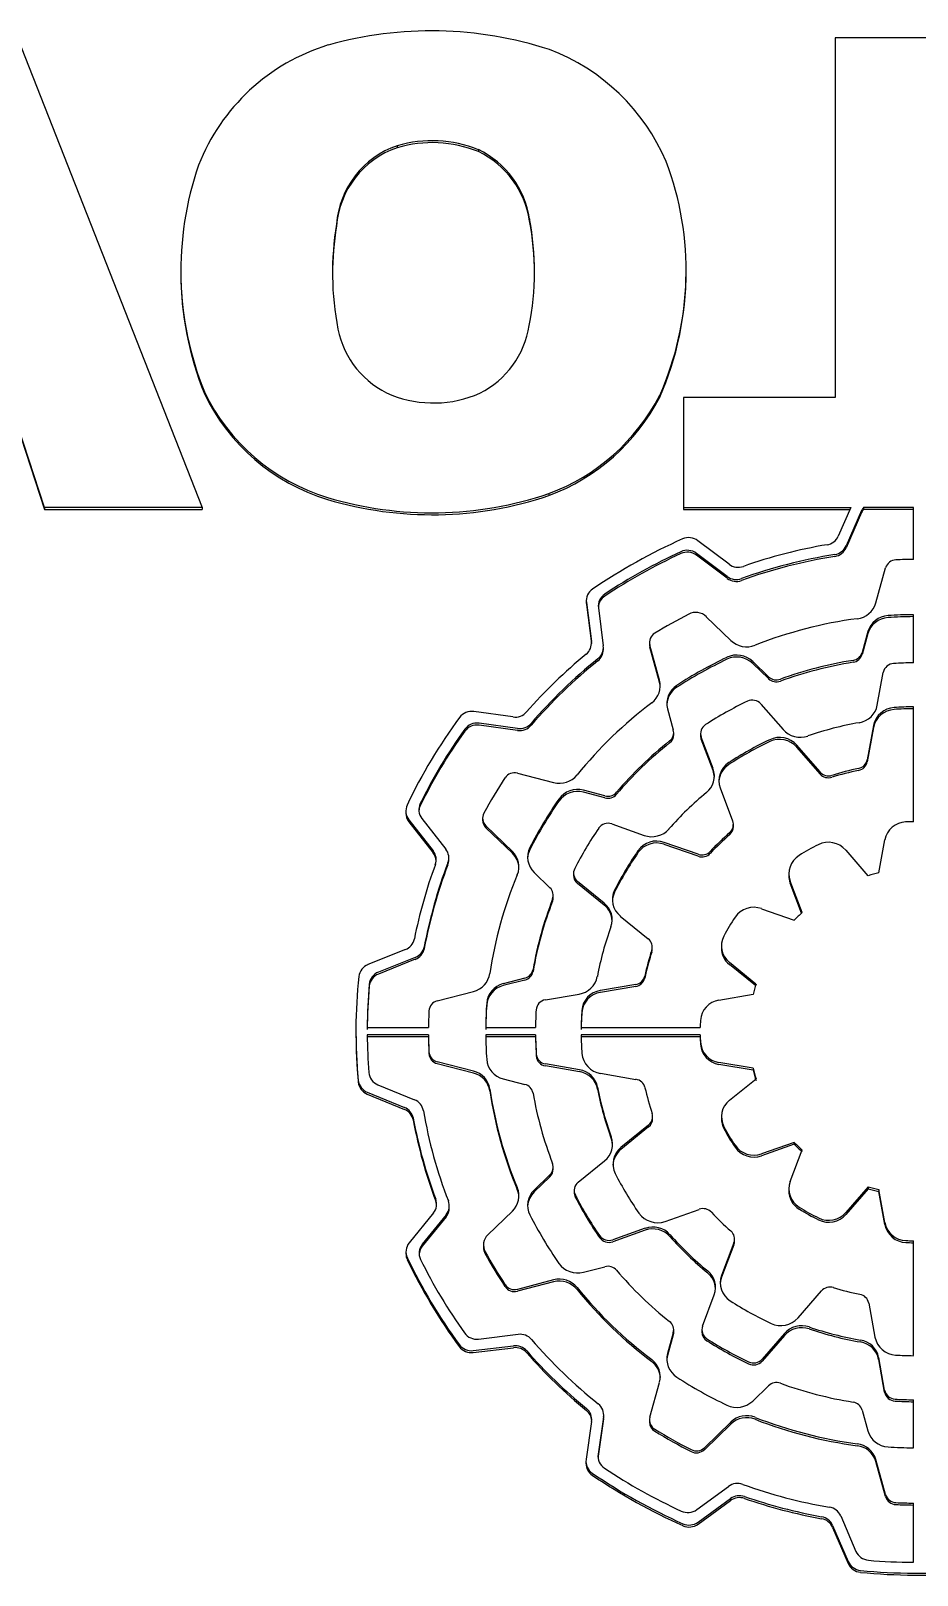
# Model space of a CAD drawing. Header units: millimetres. Extents: x 160 to 8396, y -16 to 5840.
# Drawn here: x 4474.36 to 4486.2, y 5194.22 to 5214.86 of the extents above; entities that cross this region are included whole.
import ezdxf

# ---------------------------------------------------------------- set-up
doc = ezdxf.new("R2010")
doc.units = ezdxf.units.MM
doc.header["$LTSCALE"] = 20

msp = doc.modelspace()

# ---------------------------------------------------------------- linework, layer by layer
at = {"color": 7, "linetype": 'Continuous', "lineweight": 25}
for p, q in [((4474.178, 5214.768), (4476.65, 5208.489)), ((4485.109, 5214.768), (4485.109, 5209.957)), ((4487.135, 5214.768), (4485.109, 5214.768)), ((4479.256, 5213.323), (4479.256, 5213.297)), ((4480.34, 5213.271), (4480.34, 5213.245)), ((4474.54, 5208.489), (4473.063, 5213.007)), ((4473.063, 5212.981), (4474.54, 5208.463)), ((4478.444, 5212.274), (4478.444, 5212.248)), ((4481.023, 5212.345), (4481.023, 5212.32)), ((4476.363, 5211.651), (4476.363, 5211.626)), ((4483.116, 5211.629), (4483.116, 5211.654)), ((4476.678, 5210.033), (4476.678, 5210.007)), ((4482.763, 5209.987), (4482.763, 5209.961)), ((4483.083, 5209.957), (4483.083, 5208.489)), ((4485.109, 5209.957), (4483.083, 5209.957)), ((4481.283, 5208.674), (4481.283, 5208.648)), ((4474.54, 5208.489), (4474.54, 5208.463)), ((4476.65, 5208.489), (4474.54, 5208.489)), ((4476.65, 5208.489), (4476.65, 5208.463)), ((4483.083, 5208.489), (4485.318, 5208.489)), ((4483.083, 5208.489), (4483.083, 5208.463)), ((4485.318, 5208.489), (4485.149, 5208.105)), ((4486.153, 5208.489), (4485.488, 5208.489)), ((4485.488, 5208.489), (4485.488, 5208.463)), ((4486.153, 5207.794), (4486.153, 5208.489)), ((4474.54, 5208.463), (4476.65, 5208.463)), ((4483.083, 5208.463), (4485.307, 5208.463)), ((4485.462, 5208.447), (4485.255, 5207.976)), ((4485.462, 5208.421), (4485.255, 5207.95)), ((4486.153, 5208.463), (4485.488, 5208.463)), ((4483.663, 5207.566), (4483.254, 5207.875)), ((4483.663, 5207.541), (4483.254, 5207.849)), ((4483.69, 5207.73), (4483.274, 5208.044)), ((4485.652, 5207.213), (4485.782, 5207.681)), ((4481.782, 5207.239), (4481.782, 5207.214)), ((4481.782, 5207.214), (4481.784, 5207.19)), ((4481.784, 5207.216), (4481.85, 5206.697)), ((4481.784, 5207.19), (4481.85, 5206.671)), ((4481.944, 5207.147), (4482.009, 5206.637)), ((4483.386, 5207.028), (4483.714, 5206.711)), ((4486.153, 5206.412), (4486.153, 5207.055)), ((4485.545, 5206.828), (4485.468, 5206.55)), ((4481.851, 5206.661), (4481.85, 5206.671)), ((4482.01, 5206.587), (4482.01, 5206.613)), ((4482.627, 5206.685), (4482.627, 5206.659)), ((4482.762, 5206.18), (4482.632, 5206.647)), ((4482.762, 5206.154), (4482.632, 5206.621)), ((4485.545, 5206.802), (4485.468, 5206.524)), ((4484.217, 5206.226), (4484.006, 5206.429)), ((4484.217, 5206.2), (4484.006, 5206.403)), ((4485.671, 5205.846), (4485.751, 5206.284)), ((4482.868, 5205.795), (4482.945, 5205.517)), ((4484.116, 5205.861), (4484.412, 5205.521)), ((4486.153, 5204.287), (4486.153, 5205.823)), ((4480.802, 5205.689), (4480.279, 5205.76)), ((4480.864, 5205.534), (4480.349, 5205.604)), ((4480.864, 5205.508), (4480.349, 5205.578)), ((4482.951, 5205.453), (4482.951, 5205.479)), ((4483.309, 5205.465), (4483.309, 5205.439)), ((4483.476, 5204.997), (4483.318, 5205.416)), ((4483.476, 5204.971), (4483.318, 5205.39)), ((4485.622, 5205.574), (4485.538, 5205.116)), ((4485.622, 5205.549), (4485.538, 5205.09)), ((4484.906, 5204.952), (4484.595, 5205.31)), ((4484.906, 5204.927), (4484.595, 5205.284)), ((4480.861, 5204.936), (4481.345, 5204.811)), ((4482.031, 5204.633), (4481.743, 5204.708)), ((4482.031, 5204.607), (4481.743, 5204.682)), ((4483.573, 5204.739), (4483.738, 5204.299)), ((4479.37, 5204.43), (4479.37, 5204.404)), ((4479.41, 5204.313), (4479.736, 5203.896)), ((4479.41, 5204.288), (4479.736, 5203.87)), ((4479.584, 5204.331), (4479.905, 5203.92)), ((4480.396, 5204.335), (4480.396, 5204.309)), ((4480.794, 5203.891), (4480.44, 5204.233)), ((4480.794, 5203.865), (4480.44, 5204.207)), ((4482.124, 5204.257), (4482.555, 5204.105)), ((4483.747, 5204.224), (4483.747, 5204.25)), ((4483.276, 5203.852), (4482.824, 5204.01)), ((4483.276, 5203.826), (4482.824, 5203.985)), ((4485.69, 5203.602), (4485.771, 5204.045)), ((4479.945, 5203.778), (4479.945, 5203.804)), ((4485.249, 5203.908), (4485.547, 5203.565)), ((4481.086, 5203.609), (4481.297, 5203.405)), ((4481.612, 5203.598), (4481.612, 5203.572)), ((4484.489, 5203.593), (4484.489, 5203.568)), ((4482.021, 5203.199), (4481.666, 5203.487)), ((4482.021, 5203.174), (4481.666, 5203.461)), ((4484.666, 5203.073), (4484.507, 5203.494)), ((4484.658, 5203.066), (4484.507, 5203.468)), ((4481.341, 5203.277), (4481.341, 5203.303)), ((4484.125, 5203.125), (4484.561, 5202.972)), ((4482.237, 5203.024), (4482.609, 5202.722)), ((4479.364, 5202.577), (4478.864, 5202.377)), ((4482.663, 5202.585), (4482.663, 5202.611)), ((4483.587, 5202.627), (4483.587, 5202.602)), ((4479.496, 5202.473), (4479.005, 5202.277)), ((4479.496, 5202.448), (4479.005, 5202.251)), ((4484.05, 5202.117), (4483.694, 5202.405)), ((4484.044, 5202.096), (4483.694, 5202.38)), ((4480.961, 5202.197), (4480.673, 5202.122)), ((4480.961, 5202.171), (4480.673, 5202.096)), ((4482.442, 5202.111), (4481.97, 5202.031)), ((4482.442, 5202.085), (4481.97, 5202.005)), ((4479.791, 5201.894), (4480.275, 5202.019)), ((4481.236, 5201.906), (4481.687, 5201.982)), ((4483.555, 5201.902), (4484.012, 5201.98)), ((4478.703, 5201.486), (4478.703, 5201.46)), ((4478.854, 5201.535), (4479.674, 5201.535)), ((4480.439, 5201.535), (4481.104, 5201.535)), ((4481.714, 5201.535), (4483.304, 5201.535)), ((4479.674, 5201.438), (4478.854, 5201.438)), ((4479.674, 5201.412), (4478.854, 5201.412)), ((4479.674, 5201.438), (4479.674, 5201.412)), ((4481.104, 5201.438), (4480.439, 5201.438)), ((4481.104, 5201.412), (4480.439, 5201.412)), ((4481.104, 5201.438), (4481.104, 5201.412)), ((4483.304, 5201.438), (4481.714, 5201.438)), ((4483.304, 5201.412), (4481.714, 5201.412)), ((4483.304, 5201.438), (4483.304, 5201.412)), ((4480.275, 5200.954), (4479.791, 5201.079)), ((4480.275, 5200.928), (4479.791, 5201.053)), ((4481.69, 5200.972), (4481.237, 5201.049)), ((4484.013, 5200.991), (4483.555, 5201.069)), ((4484.013, 5200.965), (4483.555, 5201.043)), ((4480.673, 5200.851), (4480.961, 5200.776)), ((4481.69, 5200.946), (4481.237, 5201.024)), ((4481.971, 5200.924), (4482.446, 5200.843)), ((4483.696, 5200.564), (4484.051, 5200.852)), ((4484.013, 5200.991), (4484.013, 5200.965)), ((4478.855, 5200.671), (4479.351, 5200.468)), ((4478.855, 5200.645), (4479.351, 5200.442)), ((4478.997, 5200.771), (4479.485, 5200.57)), ((4482.615, 5200.233), (4482.245, 5199.933)), ((4482.669, 5200.318), (4482.669, 5200.344)), ((4483.589, 5200.342), (4483.589, 5200.317)), ((4482.615, 5200.207), (4482.245, 5199.907)), ((4484.561, 5200.001), (4484.125, 5199.848)), ((4484.561, 5199.975), (4484.125, 5199.822)), ((4484.507, 5199.478), (4484.666, 5199.9)), ((4484.561, 5200.001), (4484.561, 5199.975)), ((4481.341, 5199.644), (4481.341, 5199.67)), ((4481.674, 5199.47), (4482.027, 5199.756)), ((4481.297, 5199.567), (4481.086, 5199.364)), ((4481.297, 5199.541), (4481.086, 5199.338)), ((4485.55, 5199.407), (4485.252, 5199.063)), ((4485.55, 5199.407), (4485.55, 5199.381)), ((4481.62, 5199.359), (4481.62, 5199.333)), ((4484.489, 5199.379), (4484.489, 5199.353)), ((4485.55, 5199.381), (4485.252, 5199.037)), ((4485.773, 5198.928), (4485.693, 5199.37)), ((4485.693, 5199.37), (4485.693, 5199.344)), ((4485.773, 5198.902), (4485.693, 5199.344)), ((4479.739, 5199.058), (4479.415, 5198.657)), ((4479.909, 5199.033), (4479.589, 5198.638)), ((4479.909, 5199.007), (4479.589, 5198.612)), ((4479.951, 5199.126), (4479.951, 5199.152)), ((4480.466, 5198.765), (4480.794, 5199.082)), ((4482.836, 5198.945), (4483.291, 5199.105)), ((4482.569, 5198.852), (4482.135, 5198.699)), ((4482.569, 5198.826), (4482.135, 5198.673)), ((4480.407, 5198.628), (4480.407, 5198.603)), ((4483.755, 5198.659), (4483.59, 5198.223)), ((4483.755, 5198.633), (4483.59, 5198.197)), ((4483.764, 5198.683), (4483.764, 5198.708)), ((4486.153, 5197.15), (4486.153, 5198.686)), ((4479.372, 5198.538), (4479.372, 5198.512)), ((4481.345, 5198.162), (4480.861, 5198.036)), ((4481.743, 5198.265), (4482.031, 5198.339)), ((4481.345, 5198.136), (4480.861, 5198.011)), ((4483.335, 5197.546), (4483.492, 5197.962)), ((4484.612, 5197.655), (4484.924, 5198.015)), ((4485.557, 5197.853), (4485.64, 5197.397)), ((4480.343, 5197.372), (4480.871, 5197.435)), ((4482.945, 5197.456), (4482.868, 5197.178)), ((4482.945, 5197.43), (4482.868, 5197.152)), ((4482.951, 5197.468), (4482.951, 5197.494)), ((4483.326, 5197.496), (4483.326, 5197.47)), ((4484.43, 5197.446), (4484.132, 5197.103)), ((4484.43, 5197.42), (4484.132, 5197.078)), ((4480.272, 5197.218), (4480.809, 5197.281)), ((4480.272, 5197.192), (4480.809, 5197.255)), ((4485.769, 5196.688), (4485.69, 5197.123)), ((4485.769, 5196.662), (4485.69, 5197.098)), ((4482.632, 5196.326), (4482.762, 5196.793)), ((4484.006, 5196.543), (4484.217, 5196.747)), ((4486.153, 5195.918), (4486.153, 5196.56)), ((4482.013, 5196.329), (4481.941, 5195.831)), ((4482.013, 5196.303), (4481.941, 5195.806)), ((4482.015, 5196.33), (4482.015, 5196.356)), ((4482.627, 5196.288), (4482.627, 5196.262)), ((4485.468, 5196.423), (4485.545, 5196.145)), ((4481.853, 5196.269), (4481.779, 5195.764)), ((4483.714, 5196.261), (4483.36, 5195.919)), ((4483.714, 5196.236), (4483.36, 5195.893)), ((4481.777, 5195.737), (4481.777, 5195.711)), ((4481.941, 5195.806), (4481.939, 5195.792)), ((4485.782, 5195.292), (4485.652, 5195.76)), ((4485.782, 5195.266), (4485.652, 5195.734)), ((4483.258, 5195.093), (4483.683, 5195.402)), ((4483.277, 5194.924), (4483.709, 5195.239)), ((4483.277, 5194.899), (4483.709, 5195.213)), ((4486.153, 5194.387), (4486.153, 5195.179)), ((4485.074, 5194.88), (4485.281, 5194.397)), ((4485.074, 5194.854), (4485.281, 5194.371)), ((4485.182, 5195.008), (4485.385, 5194.533))]:
    msp.add_line(p, q, dxfattribs=at)
at = {"color": 7, "linetype": 'Continuous', "lineweight": 25, "flags": 128}
for points in [[(4482.627, 5206.659), (4482.628, 5206.644), (4482.632, 5206.621)], [(4482.771, 5206.092), (4482.77, 5206.112), (4482.762, 5206.154)], [(4482.134, 5199.965), (4482.129, 5200.007), (4482.117, 5200.05)], [(4483.59, 5198.197), (4483.577, 5198.15), (4483.572, 5198.11)], [(4482.945, 5197.43), (4482.95, 5197.451), (4482.951, 5197.468)], [(4482.868, 5197.152), (4482.86, 5197.108), (4482.858, 5197.09)], [(4482.013, 5196.303), (4482.015, 5196.327), (4482.015, 5196.33)]]:
    msp.add_lwpolyline(points, dxfattribs=at)
at = {"color": 7, "linetype": 'Continuous', "lineweight": 25}
for centre, radius, start, end in [((4479.13, 5212.074), 2.716, 107.0541, 158.649), ((4479.711, 5209.731), 5.128, 72.0801, 105.5864), ((4480.318, 5212.038), 2.749, 22.9756, 69.3121), ((4479.647, 5212.182), 1.207, 108.9219, 175.6076), ((4479.647, 5212.156), 1.207, 108.9219, 175.6076), ((4479.723, 5211.752), 1.639, 67.9173, 106.5661), ((4479.723, 5211.726), 1.639, 67.9173, 106.5661), ((4479.809, 5212.164), 1.228, 8.5186, 64.3827), ((4479.809, 5212.138), 1.228, 8.5186, 64.3827), ((4480.678, 5211.651), 4.315, 160.9087, 202.0315), ((4479.005, 5211.654), 4.112, 336.0844, 20.7574), ((4482.322, 5211.625), 3.932, 170.4937, 191.0202), ((4482.323, 5211.599), 3.933, 170.4938, 179.9984), ((4477.348, 5211.64), 3.742, 348.8956, 10.8601), ((4477.347, 5211.614), 3.744, 0.0025, 10.8588), ((4480.685, 5211.627), 4.322, 180.0199, 202.0164), ((4478.998, 5211.63), 4.118, 336.0988, 359.9795), ((4479.65, 5211.105), 1.209, 191.0276, 247.2549), ((4479.797, 5211.119), 1.239, 297.0563, 350.7441), ((4479.113, 5211.208), 2.704, 205.7555, 252.9826), ((4479.113, 5211.182), 2.704, 205.7555, 252.9826), ((4479.74, 5211.428), 1.543, 248.8063, 293.7129), ((4480.329, 5211.24), 2.737, 290.3973, 332.7734), ((4480.329, 5211.214), 2.737, 290.3973, 332.7734), ((4479.721, 5213.293), 4.876, 253.317, 288.6848), ((4479.721, 5213.267), 4.876, 253.317, 288.6848), ((4485.638, 5208.37), 0.192, 141.5183, 156.2495), ((4485.638, 5208.344), 0.192, 141.5183, 156.2495), ((4486.141, 5201.15), 7.569, 113.9563, 124.3786), ((4483.151, 5207.879), 0.206, 53.1934, 113.972), ((4484.968, 5208.186), 0.199, 279.387, 335.8164), ((4486.142, 5201.156), 7.418, 114.6736, 123.6759), ((4486.142, 5201.13), 7.418, 114.6736, 123.6759), ((4483.131, 5207.71), 0.206, 53.1932, 114.6779), ((4483.131, 5207.684), 0.206, 53.1932, 114.6779), ((4486.196, 5201.069), 6.878, 99.1349, 109.8826), ((4486.196, 5201.06), 7.033, 99.7879, 109.2162), ((4485.074, 5208.057), 0.199, 278.7318, 335.8066), ((4485.074, 5208.031), 0.199, 278.7318, 335.8066), ((4483.813, 5207.895), 0.206, 233.1871, 289.2694), ((4486.196, 5201.044), 6.878, 99.1349, 109.8826), ((4485.925, 5207.639), 0.149, 91.7819, 163.7734), ((4486.203, 5201.034), 6.76, 90.4237, 92.4019), ((4483.787, 5207.731), 0.206, 233.1885, 289.9342), ((4483.787, 5207.705), 0.206, 233.1885, 289.9342), ((4481.973, 5207.239), 0.191, 123.915, 186.9239), ((4482.133, 5207.17), 0.191, 123.1947, 186.9126), ((4482.134, 5207.144), 0.191, 123.256, 175.7909), ((4486.148, 5201.194), 6.589, 117.0517, 121.5907), ((4483.245, 5206.88), 0.205, 46.3659, 117.0769), ((4485.367, 5207.295), 0.297, 277.135, 343.8709), ((4485.831, 5206.745), 0.298, 93.1252, 163.798), ((4486.203, 5201.088), 5.967, 90.4799, 93.7339), ((4486.203, 5201.062), 5.967, 90.4799, 93.7339), ((4486.197, 5201.128), 5.927, 97.6911, 111.3537), ((4485.831, 5206.719), 0.298, 93.1252, 163.798), ((4481.661, 5206.674), 0.19, 308.9225, 6.9971), ((4481.82, 5206.614), 0.19, 308.2459, 6.9878), ((4482.77, 5206.684), 0.143, 120.9692, 195.1576), ((4483.926, 5206.934), 0.308, 226.3532, 291.4603), ((4486.042, 5201.319), 6.728, 129.2951, 138.7555), ((4486.045, 5201.323), 6.581, 128.6247, 139.4405), ((4486.045, 5201.297), 6.581, 128.6247, 139.4405), ((4481.82, 5206.588), 0.19, 308.2776, 359.7908), ((4486.155, 5201.227), 5.819, 115.3754, 122.9448), ((4486.155, 5201.201), 5.819, 115.3754, 122.9448), ((4483.794, 5206.207), 0.308, 46.3635, 115.4282), ((4483.794, 5206.181), 0.308, 46.3635, 115.4282), ((4486.198, 5201.162), 5.35, 99.1375, 109.9107), ((4486.198, 5201.136), 5.35, 99.1375, 109.9107), ((4485.326, 5206.591), 0.148, 278.5911, 343.8972), ((4485.326, 5206.565), 0.148, 278.5911, 343.8972), ((4485.897, 5206.255), 0.148, 92.6933, 168.8655), ((4486.203, 5201.133), 5.279, 90.5425, 93.4081), ((4484.323, 5206.337), 0.154, 226.348, 290.0263), ((4484.323, 5206.311), 0.154, 226.348, 290.0263), ((4482.487, 5206.105), 0.284, 306.5109, 15.2475), ((4483.144, 5205.869), 0.285, 122.3604, 195.1812), ((4483.145, 5205.842), 0.287, 122.4546, 177.1391), ((4486.068, 5201.346), 5.671, 126.9835, 141.0305), ((4486.161, 5201.257), 5.147, 115.6298, 122.759), ((4484.001, 5205.76), 0.153, 41.466, 115.7357), ((4485.382, 5205.902), 0.295, 279.2927, 348.996), ((4485.912, 5205.517), 0.296, 93.0749, 168.8732), ((4485.912, 5205.491), 0.296, 93.0749, 168.8732), ((4486.203, 5201.176), 4.648, 90.6162, 93.786), ((4486.203, 5201.15), 4.648, 90.6162, 93.786), ((4485.878, 5201.422), 7.188, 143.6673, 154.551), ((4480.251, 5205.559), 0.203, 81.9793, 143.2204), ((4480.321, 5205.403), 0.203, 81.9689, 143.9415), ((4480.321, 5205.377), 0.203, 81.9689, 143.9415), ((4480.831, 5205.89), 0.204, 262.0465, 318.4), ((4480.892, 5205.736), 0.204, 262.0378, 319.0736), ((4480.892, 5205.71), 0.204, 262.0378, 319.0736), ((4483.451, 5205.465), 0.142, 122.1239, 200.3592), ((4486.199, 5201.216), 4.462, 99.9266, 109.039), ((4485.885, 5201.423), 7.044, 144.4084, 153.8238), ((4485.885, 5201.397), 7.044, 144.4084, 153.8238), ((4482.808, 5205.479), 0.142, 308.0238, 15.2694), ((4482.808, 5205.454), 0.143, 308.0861, 359.8277), ((4483.449, 5205.439), 0.14, 180.0094, 200.681), ((4486.166, 5201.285), 4.531, 115.2362, 123.1699), ((4484.365, 5205.106), 0.307, 41.465, 115.3483), ((4484.365, 5205.081), 0.307, 41.465, 115.3483), ((4484.642, 5205.723), 0.307, 221.4366, 289.2176), ((4486.081, 5201.359), 5.119, 128.4728, 139.5412), ((4486.081, 5201.333), 5.119, 128.4728, 139.5412), ((4486.166, 5201.259), 4.531, 115.2362, 123.1699), ((4483.21, 5204.897), 0.284, 308.9789, 20.4647), ((4483.213, 5204.872), 0.281, 2.6574, 20.6763), ((4483.84, 5204.838), 0.285, 122.5466, 200.3663), ((4483.842, 5204.81), 0.288, 122.7746, 177.0357), ((4486.199, 5201.254), 3.825, 101.727, 107.2266), ((4486.199, 5201.228), 3.825, 101.727, 107.2266), ((4485.393, 5205.144), 0.147, 281.1152, 349.0312), ((4485.393, 5205.118), 0.147, 281.1152, 349.0312), ((4485.92, 5201.43), 6.258, 146.6036, 151.6391), ((4480.822, 5204.789), 0.152, 75.1742, 146.0135), ((4481.423, 5205.107), 0.306, 255.2577, 320.5913), ((4485.02, 5205.054), 0.153, 221.4263, 287.4152), ((4485.02, 5205.028), 0.153, 221.4263, 287.4152), ((4485.953, 5201.437), 5.525, 145.2015, 153.0373), ((4485.953, 5201.411), 5.525, 145.2015, 153.0373), ((4481.665, 5204.413), 0.305, 75.1958, 144.649), ((4481.665, 5204.387), 0.305, 75.1958, 144.649), ((4482.07, 5204.781), 0.153, 255.2775, 319.1226), ((4482.07, 5204.755), 0.153, 255.2775, 319.1226), ((4486.1, 5201.381), 4.268, 129.4481, 138.8352), ((4479.558, 5204.43), 0.188, 154.5606, 218.1987), ((4479.559, 5204.404), 0.189, 180.111, 218.1008), ((4479.732, 5204.447), 0.188, 153.821, 218.1993), ((4479.732, 5204.421), 0.188, 153.7914, 175.9962), ((4480.538, 5204.335), 0.141, 151.6714, 226.3983), ((4480.539, 5204.31), 0.143, 180.1978, 226.224), ((4485.981, 5201.443), 4.886, 145.6411, 152.9897), ((4482.072, 5204.113), 0.153, 70.3647, 145.0355), ((4482.658, 5204.394), 0.307, 250.4624, 318.3959), ((4486.115, 5201.396), 3.658, 131.3376, 137.0035), ((4483.606, 5204.25), 0.142, 310.9021, 20.4904), ((4483.605, 5204.225), 0.143, 311.0476, 359.796), ((4486.062, 5203.987), 0.297, 92.1941, 168.8555), ((4486.203, 5201.286), 3.002, 90.9542, 92.9139), ((4481.281, 5203.814), 0.283, 153.0953, 226.3961), ((4482.722, 5203.723), 0.306, 70.3713, 144.6662), ((4482.722, 5203.697), 0.306, 70.3713, 144.6662), ((4486.115, 5201.37), 3.658, 131.3376, 137.0035), ((4486.179, 5201.356), 2.927, 116.2947, 122.06), ((4485.019, 5203.705), 0.307, 41.4686, 116.3883), ((4485.802, 5201.478), 6.289, 158.9523, 169.5575), ((4479.588, 5203.78), 0.188, 339.6977, 38.1935), ((4479.587, 5203.753), 0.189, 4.0747, 38.0825), ((4479.757, 5203.804), 0.188, 338.9994, 38.1944), ((4479.757, 5203.778), 0.187, 338.9302, 359.983), ((4480.599, 5203.686), 0.283, 337.3511, 46.3849), ((4480.597, 5203.659), 0.285, 2.7958, 46.2471), ((4481.28, 5203.788), 0.282, 152.9904, 177.3201), ((4486.007, 5201.448), 4.301, 145.261, 153.4368), ((4486.007, 5201.422), 4.301, 145.261, 153.4368), ((4483.328, 5203.996), 0.153, 250.4856, 316.5923), ((4483.328, 5203.97), 0.153, 250.4856, 316.5923), ((4484.774, 5203.593), 0.285, 121.4048, 200.3469), ((4485.793, 5201.478), 6.43, 159.643, 168.8663), ((4485.802, 5201.452), 6.289, 158.9523, 169.5575), ((4485.857, 5201.48), 5.419, 157.2313, 171.7358), ((4481.754, 5203.598), 0.142, 153.1094, 231.4966), ((4481.755, 5203.573), 0.143, 180.2135, 231.3247), ((4484.769, 5203.568), 0.281, 180.0092, 200.6813), ((4486.201, 5201.346), 2.314, 102.7437, 106.4119), ((4481.199, 5203.303), 0.141, 338.8895, 46.379), ((4482.414, 5203.246), 0.283, 153.5641, 231.4951), ((4482.412, 5203.22), 0.282, 153.3897, 177.3427), ((4485.89, 5201.48), 4.891, 158.7628, 170.2008), ((4485.89, 5201.454), 4.891, 158.7628, 170.2008), ((4481.2, 5203.277), 0.14, 338.739, 359.9855), ((4481.844, 5202.978), 0.284, 340.1305, 51.4632), ((4481.842, 5202.95), 0.286, 2.8641, 51.289), ((4484.022, 5202.838), 0.305, 70.3571, 145.4981), ((4486.077, 5201.461), 2.779, 146.1174, 152.1597), ((4486.15, 5201.431), 2.213, 132.1235, 135.8907), ((4479.293, 5202.759), 0.195, 291.35, 348.4415), ((4485.941, 5201.482), 4.078, 159.9282, 169.6057), ((4482.521, 5202.611), 0.142, 342.119, 51.4511), ((4483.871, 5202.627), 0.283, 152.2651, 231.4996), ((4479.426, 5202.655), 0.195, 291.3389, 349.1283), ((4479.426, 5202.629), 0.195, 291.3389, 349.1283), ((4485.978, 5201.482), 3.495, 161.9044, 167.7457), ((4485.978, 5201.456), 3.495, 161.9044, 167.7457), ((4482.523, 5202.585), 0.14, 341.8857, 359.9938), ((4483.873, 5202.603), 0.286, 180.2107, 231.3278), ((4478.935, 5202.196), 0.194, 111.2715, 173.5178), ((4479.075, 5202.096), 0.194, 111.2601, 174.2523), ((4480.926, 5202.339), 0.147, 283.924, 349.6339), ((4480.926, 5202.313), 0.147, 283.924, 349.6339), ((4485.702, 5201.486), 6.999, 173.9968, 185.3673), ((4485.713, 5201.486), 6.86, 174.7378, 179.5962), ((4485.713, 5201.46), 6.86, 174.7378, 179.5962), ((4479.075, 5202.07), 0.194, 111.2601, 174.2523), ((4480.204, 5202.304), 0.293, 283.8975, 351.1564), ((4480.743, 5201.838), 0.293, 103.8213, 175.3583), ((4480.743, 5201.812), 0.293, 103.8213, 175.3583), ((4481.64, 5202.274), 0.295, 279.0236, 348.949), ((4482.419, 5202.257), 0.148, 279.0585, 347.1093), ((4482.419, 5202.231), 0.148, 279.0585, 347.1093), ((4486.068, 5201.484), 2.114, 162.5689, 166.4361), ((4479.825, 5201.752), 0.146, 103.7957, 176.7707), ((4485.818, 5201.486), 5.38, 175.9986, 179.4854), ((4481.258, 5201.761), 0.147, 98.8896, 175.8181), ((4482.015, 5201.741), 0.294, 98.8973, 175.4575), ((4482.015, 5201.715), 0.294, 98.8973, 175.4575), ((4483.6, 5201.612), 0.293, 98.8829, 176.1751), ((4485.766, 5201.486), 6.093, 177.4257, 179.5458), ((4485.818, 5201.46), 5.38, 175.9986, 179.4854), ((4485.862, 5201.486), 4.759, 176.567, 179.4184), ((4485.903, 5201.486), 4.19, 176.2025, 179.3393), ((4485.903, 5201.46), 4.19, 176.2025, 179.3393), ((4485.703, 5201.461), 6.999, 180.0003, 185.3672), ((4486.01, 5201.486), 2.706, 176.9294, 178.9772), ((4485.713, 5201.486), 6.859, 180.4037, 184.6248), ((4485.766, 5201.486), 6.093, 180.4542, 182.5743), ((4485.766, 5201.46), 6.093, 180.4542, 182.5743), ((4485.818, 5201.486), 5.38, 180.5146, 184.0014), ((4485.863, 5201.486), 4.759, 180.5816, 183.6524), ((4485.863, 5201.46), 4.759, 180.5816, 183.6524), ((4485.903, 5201.486), 4.19, 180.6607, 184.0572), ((4486.01, 5201.486), 2.706, 181.0228, 183.1228), ((4486.01, 5201.46), 2.706, 181.0228, 183.1228), ((4483.6, 5201.359), 0.293, 183.8762, 261.1163), ((4483.6, 5201.333), 0.293, 183.8762, 261.1163), ((4479.825, 5201.221), 0.146, 183.2278, 256.2039), ((4479.825, 5201.195), 0.146, 183.2278, 256.2039), ((4480.743, 5201.135), 0.293, 184.6424, 256.1776), ((4481.259, 5201.194), 0.147, 184.3982, 261.1054), ((4481.259, 5201.169), 0.147, 184.3982, 261.1054), ((4482.017, 5201.214), 0.294, 184.8003, 261.0976), ((4478.927, 5200.851), 0.194, 185.8423, 248.2419), ((4479.069, 5200.951), 0.194, 185.1075, 248.2541), ((4480.204, 5200.669), 0.293, 8.8461, 76.1027), ((4480.204, 5200.643), 0.293, 8.8461, 76.1027), ((4481.644, 5200.681), 0.295, 11.2911, 80.9717), ((4481.644, 5200.655), 0.295, 11.2911, 80.9717), ((4482.423, 5200.698), 0.148, 13.1796, 80.9355), ((4486.068, 5201.489), 2.115, 193.6277, 197.5226), ((4486.068, 5201.463), 2.115, 193.6277, 197.5226), ((4478.927, 5200.826), 0.194, 185.8423, 248.2419), ((4485.857, 5201.493), 5.419, 188.2641, 202.7686), ((4485.857, 5201.467), 5.419, 188.2641, 202.7686), ((4480.926, 5200.634), 0.147, 10.3681, 76.0752), ((4485.89, 5201.492), 4.891, 189.7992, 201.2372), ((4485.942, 5201.491), 4.079, 190.6365, 200.3121), ((4485.942, 5201.466), 4.079, 190.6365, 200.3121), ((4485.979, 5201.491), 3.496, 192.5479, 198.3879), ((4479.279, 5200.287), 0.195, 10.9124, 68.1655), ((4479.279, 5200.261), 0.195, 10.9124, 68.1655), ((4479.413, 5200.39), 0.195, 10.2227, 68.175), ((4485.801, 5201.494), 6.288, 189.7963, 201.2075), ((4483.872, 5200.343), 0.283, 128.4999, 207.8114), ((4485.791, 5201.494), 6.429, 190.4894, 200.5001), ((4485.791, 5201.468), 6.429, 190.4894, 200.5001), ((4482.527, 5200.344), 0.142, 308.5474, 18.1786), ((4482.526, 5200.318), 0.143, 308.7053, 359.7564), ((4483.871, 5200.317), 0.282, 180.0387, 207.9771), ((4486.077, 5201.511), 2.779, 207.9144, 213.8825), ((4481.85, 5199.978), 0.284, 308.5356, 20.1128), ((4486.077, 5201.486), 2.779, 207.9144, 213.8825), ((4482.422, 5199.711), 0.283, 128.5036, 206.6953), ((4482.424, 5199.684), 0.286, 128.7131, 177.1335), ((4484.022, 5200.135), 0.305, 214.5026, 289.6422), ((4484.022, 5200.109), 0.305, 214.5026, 289.6422), ((4486.15, 5201.541), 2.213, 224.1094, 227.8766), ((4486.15, 5201.516), 2.213, 224.1094, 227.8766), ((4481.199, 5199.67), 0.141, 313.6215, 21.1108), ((4481.198, 5199.644), 0.142, 313.7478, 359.8308), ((4480.599, 5199.287), 0.283, 313.6157, 22.6493), ((4481.762, 5199.359), 0.142, 128.5027, 207.109), ((4486.009, 5201.525), 4.303, 206.819, 215.0311), ((4484.774, 5199.379), 0.285, 159.6529, 238.5954), ((4486.201, 5201.627), 2.314, 253.6745, 257.3162), ((4479.594, 5199.177), 0.188, 320.7815, 20.4391), ((4479.594, 5199.151), 0.187, 3.9912, 20.5162), ((4479.763, 5199.152), 0.188, 320.7795, 21.1496), ((4480.601, 5199.261), 0.281, 2.6642, 22.7873), ((4481.281, 5199.159), 0.283, 133.6038, 206.9044), ((4481.283, 5199.132), 0.285, 133.7603, 177.1969), ((4481.761, 5199.333), 0.141, 180.0351, 207.2813), ((4485.982, 5201.531), 4.888, 207.2263, 214.6059), ((4485.982, 5201.505), 4.888, 207.2263, 214.6059), ((4484.776, 5199.355), 0.288, 180.346, 238.3716), ((4486.201, 5201.601), 2.314, 253.6745, 257.3162), ((4479.762, 5199.126), 0.189, 320.859, 359.901), ((4485.953, 5201.536), 5.525, 206.9627, 214.7985), ((4482.734, 5199.233), 0.306, 215.6174, 289.6244), ((4483.342, 5198.961), 0.154, 43.7279, 109.5112), ((4486.116, 5201.578), 3.66, 223.3247, 228.9882), ((4486.179, 5201.617), 2.927, 237.9401, 243.7767), ((4486.179, 5201.591), 2.927, 237.9401, 243.7767), ((4485.022, 5199.266), 0.307, 243.6827, 318.5317), ((4485.022, 5199.24), 0.307, 243.6827, 318.5317), ((4480.596, 5198.629), 0.188, 133.6016, 208.6701), ((4482.672, 5198.562), 0.307, 41.8697, 109.534), ((4482.672, 5198.537), 0.307, 41.8697, 109.534), ((4486.102, 5201.593), 4.27, 221.4355, 230.8197), ((4483.622, 5198.709), 0.142, 339.5139, 49.4306), ((4486.064, 5198.985), 0.297, 191.1455, 267.8556), ((4486.064, 5198.959), 0.297, 191.1455, 267.8556), ((4479.56, 5198.538), 0.188, 140.7745, 205.4764), ((4479.735, 5198.519), 0.188, 140.7746, 206.2333), ((4479.736, 5198.493), 0.189, 140.8728, 175.9443), ((4480.595, 5198.603), 0.188, 180.0315, 208.7776), ((4482.084, 5198.843), 0.153, 215.2059, 289.6314), ((4482.084, 5198.817), 0.153, 215.2059, 289.6314), ((4486.102, 5201.567), 4.27, 221.4355, 230.8197), ((4483.623, 5198.683), 0.14, 339.3214, 359.9881), ((4486.203, 5201.687), 3.002, 267.1349, 269.0458), ((4486.203, 5201.661), 3.002, 267.1349, 269.0458), ((4479.56, 5198.512), 0.188, 180.0234, 205.5356), ((4485.878, 5201.551), 7.188, 205.4939, 216.2825), ((4485.878, 5201.525), 7.188, 205.4939, 216.2825), ((4485.885, 5201.55), 7.044, 206.2364, 215.5551), ((4485.921, 5201.544), 6.259, 208.6987, 213.3959), ((4485.921, 5201.518), 6.259, 208.6987, 213.3959), ((4481.665, 5198.56), 0.305, 215.3518, 284.8031), ((4481.423, 5197.866), 0.306, 39.4106, 104.7426), ((4481.423, 5197.84), 0.306, 39.4106, 104.7426), ((4482.07, 5198.191), 0.153, 40.8793, 104.7218), ((4486.081, 5201.613), 5.119, 220.4588, 231.5271), ((4483.227, 5198.062), 0.284, 339.539, 51.2944), ((4483.224, 5198.034), 0.286, 2.8434, 51.1203), ((4483.857, 5198.123), 0.285, 159.6385, 237.7451), ((4480.822, 5198.184), 0.152, 213.9851, 284.8255), ((4480.822, 5198.158), 0.152, 213.9851, 284.8255), ((4486.068, 5201.627), 5.671, 218.9694, 233.0165), ((4486.068, 5201.601), 5.671, 218.9694, 233.0165), ((4485.039, 5197.913), 0.153, 72.8588, 138.5758), ((4486.199, 5201.72), 3.826, 253.0496, 258.5486), ((4485.412, 5197.825), 0.147, 10.9742, 79.1652), ((4486.167, 5201.69), 4.533, 237.1145, 245.0086), ((4482.808, 5197.494), 0.142, 344.7304, 51.9782), ((4483.469, 5197.496), 0.142, 159.6449, 238.1222), ((4484.382, 5197.859), 0.307, 244.8928, 318.536), ((4484.66, 5197.243), 0.307, 71.0077, 138.5641), ((4486.199, 5201.758), 4.463, 251.1886, 260.3002), ((4480.318, 5197.573), 0.203, 216.0128, 277.0655), ((4480.896, 5197.233), 0.203, 40.9662, 96.995), ((4486.046, 5201.65), 6.581, 220.611, 231.4261), ((4483.47, 5197.471), 0.144, 180.3379, 237.9026), ((4486.162, 5201.717), 5.149, 237.4812, 244.577), ((4486.162, 5201.691), 5.149, 237.4812, 244.577), ((4484.66, 5197.217), 0.307, 71.0077, 138.5641), ((4486.199, 5201.732), 4.463, 251.1886, 260.3002), ((4485.4, 5197.067), 0.295, 11.0083, 80.9365), ((4485.4, 5197.041), 0.295, 11.0083, 80.9365), ((4485.931, 5197.454), 0.296, 191.1318, 267.1699), ((4480.247, 5197.419), 0.203, 216.7214, 277.0549), ((4480.247, 5197.393), 0.203, 216.7214, 277.0549), ((4480.833, 5197.079), 0.204, 41.6284, 96.9866), ((4480.833, 5197.053), 0.204, 41.6284, 96.9866), ((4486.042, 5201.654), 6.729, 221.2812, 230.7412), ((4486.042, 5201.628), 6.729, 221.2812, 230.7412), ((4483.144, 5197.103), 0.285, 164.8185, 237.6405), ((4486.203, 5201.797), 4.648, 266.4564, 269.3838), ((4482.487, 5196.868), 0.284, 344.7526, 53.4882), ((4482.485, 5196.841), 0.287, 2.9025, 53.3132), ((4484.017, 5197.205), 0.153, 244.4687, 318.5343), ((4484.017, 5197.179), 0.153, 244.4687, 318.5343), ((4486.155, 5201.746), 5.819, 237.0552, 244.6245), ((4484.323, 5196.636), 0.154, 69.9734, 133.6516), ((4486.198, 5201.811), 5.35, 250.0893, 260.8625), ((4481.825, 5196.355), 0.19, 351.9782, 51.8161), ((4483.794, 5196.766), 0.308, 244.5714, 313.6367), ((4485.326, 5196.382), 0.148, 16.103, 81.4082), ((4485.915, 5196.717), 0.148, 191.1386, 267.513), ((4485.915, 5196.691), 0.148, 191.1386, 267.513), ((4486.203, 5201.839), 5.279, 266.7967, 269.4575), ((4486.203, 5201.813), 5.279, 266.7967, 269.4575), ((4481.665, 5196.296), 0.19, 351.9686, 51.1226), ((4481.664, 5196.269), 0.191, 4.217, 50.9902), ((4482.77, 5196.288), 0.143, 164.8425, 239.0298), ((4483.926, 5196.039), 0.308, 68.539, 133.647), ((4483.926, 5196.013), 0.308, 68.539, 133.647), ((4486.197, 5201.845), 5.927, 248.6463, 262.3089), ((4486.197, 5201.819), 5.927, 248.6463, 262.3089), ((4482.771, 5196.263), 0.144, 180.3783, 238.8255), ((4486.149, 5201.78), 6.591, 238.4097, 243.2739), ((4486.149, 5201.754), 6.591, 238.4097, 243.2739), ((4485.831, 5196.228), 0.298, 196.202, 266.8742), ((4483.254, 5196.031), 0.154, 243.2432, 313.6347), ((4483.254, 5196.005), 0.154, 243.2432, 313.6347), ((4485.367, 5195.677), 0.297, 16.1291, 82.8654), ((4485.367, 5195.651), 0.297, 16.1291, 82.8654), ((4486.203, 5201.885), 5.967, 266.2661, 269.5201), ((4481.968, 5195.737), 0.191, 172.0408, 236.0451), ((4481.969, 5195.712), 0.192, 180.3598, 235.901), ((4482.129, 5195.805), 0.191, 172.0525, 236.7799), ((4486.141, 5201.823), 7.569, 235.5729, 246.0871), ((4486.141, 5201.797), 7.569, 235.5729, 246.0871), ((4486.142, 5201.816), 7.418, 236.289, 245.3844), ((4483.804, 5195.235), 0.206, 70.2236, 125.837), ((4483.829, 5195.072), 0.206, 70.8705, 125.8381), ((4486.195, 5201.902), 6.877, 250.2665, 260.2578), ((4486.195, 5201.912), 7.031, 250.9174, 259.6065), ((4485.925, 5195.334), 0.149, 196.2267, 268.2172), ((4485.925, 5195.308), 0.149, 196.2267, 268.2172), ((4483.138, 5195.259), 0.206, 245.3863, 305.8328), ((4483.829, 5195.046), 0.206, 70.8705, 125.8381), ((4486.195, 5201.886), 7.031, 250.9174, 259.6065), ((4485, 5194.928), 0.199, 23.68, 80.6656), ((4486.203, 5201.939), 6.76, 267.598, 269.5763), ((4486.203, 5201.913), 6.76, 267.598, 269.5763), ((4483.156, 5195.091), 0.206, 246.0784, 305.833), ((4483.156, 5195.065), 0.206, 246.0784, 305.833), ((4484.892, 5194.8), 0.199, 23.6702, 80.0105), ((4484.892, 5194.774), 0.199, 23.6702, 80.0105), ((4485.568, 5194.614), 0.199, 203.7557, 265.5461), ((4485.464, 5194.478), 0.199, 203.7446, 264.849), ((4485.464, 5194.452), 0.199, 203.7446, 264.849), ((4486.203, 5202.005), 7.763, 264.3981, 275.0086), ((4486.203, 5201.979), 7.763, 264.3981, 275.0086), ((4486.203, 5201.994), 7.607, 265.0892, 269.6238)]:
    msp.add_arc(centre, radius, start, end, dxfattribs=at)

doc.saveas('drawing.dxf')
